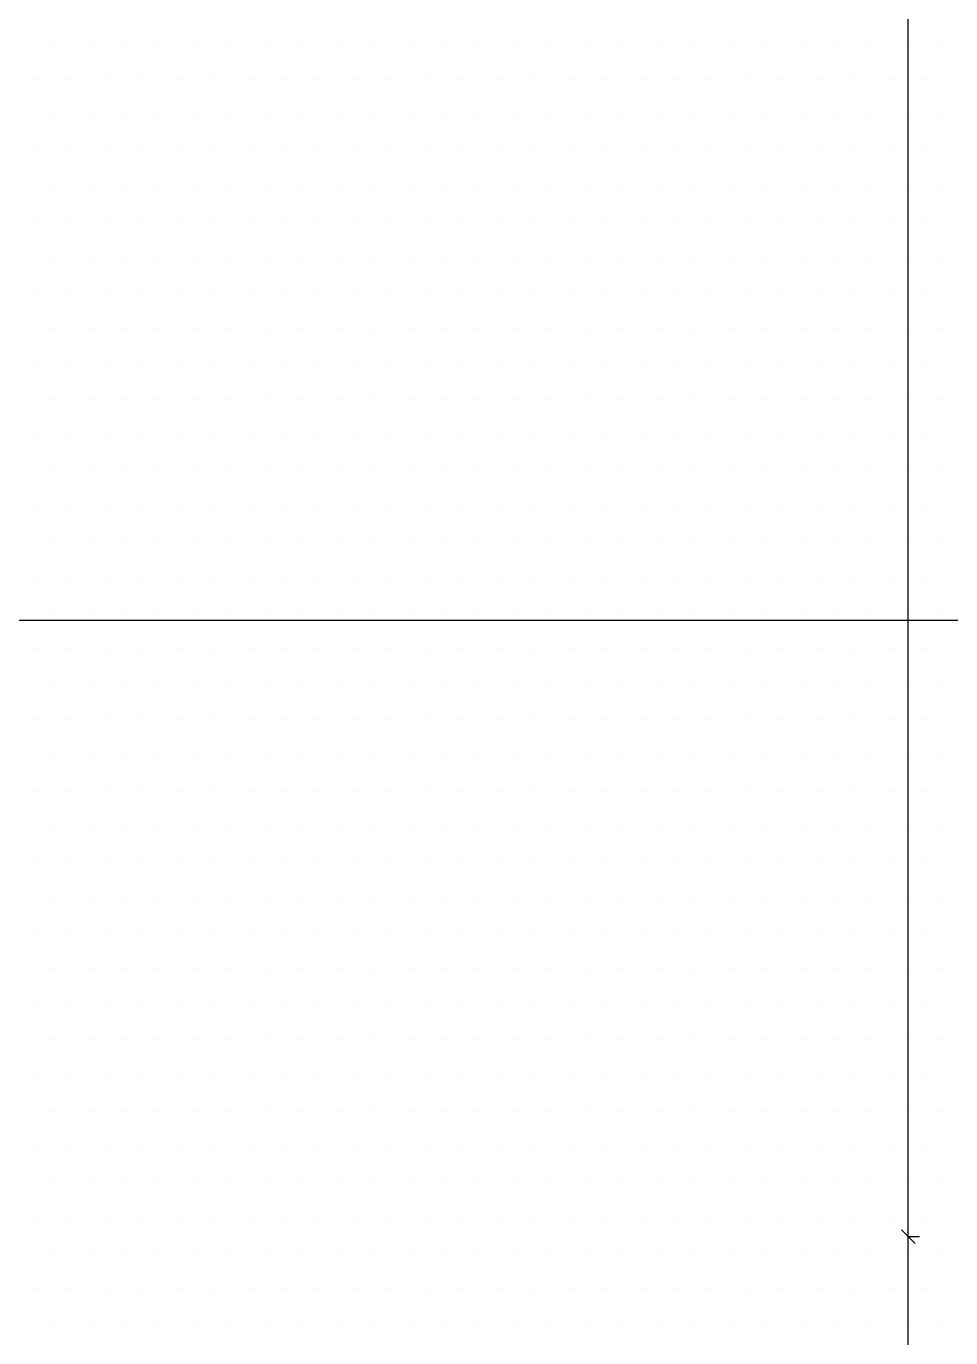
# Model space of a CAD drawing. Header units: millimetres. Extents: x 43168.9 to 43194.6, y -25545.1 to -25543.4.
# Drawn here: x 43180.1264 to 43180.2089, y -25544.2879 to -25544.1709 of the extents above; entities that cross this region are included whole.
import ezdxf

# ---------------------------------------------------------------- set-up
doc = ezdxf.new("R2010")
doc.units = ezdxf.units.MM
doc.header["$LTSCALE"] = 200
doc.linetypes.add('DASHDOT2', pattern=[0.5, 0.25, -0.125, 0, -0.125])
for name, color, linetype in [('aks_sgh', 5, 'DASHDOT2'), ('olcuic_sgh', 183, 'Continuous'), ('tarama-zemin_sgh', 197, 'Continuous')]:
    doc.layers.add(name, color=color, linetype=linetype)

msp = doc.modelspace()

# ---------------------------------------------------------------- linework, layer by layer
at = {"color": 0, "linetype": 'ByBlock', "lineweight": -2}
for p, q in [((43180.20575, -25544.27951), (43180.20455, -25544.27831)), ((43180.20455, -25544.27831), (43180.20575, -25544.27951))]:
    msp.add_line(p, q, dxfattribs=at)
at = {"layer": 'aks_sgh'}
msp.add_line((43180.52688, -25544.22392), (43179.72488, -25544.22392), dxfattribs=at)
at = {"layer": 'olcuic_sgh'}
for p, q in [((43180.20515, -25544.27916), (43180.20515, -25544.04466)), ((43180.20515, -25544.46617), (43180.20515, -25544.27866)), ((43180.20515, -25544.27891), (43180.20615, -25544.27891)), ((43180.20515, -25544.27891), (43180.20615, -25544.27891))]:
    msp.add_line(p, q, dxfattribs=at)
at = {"layer": 'tarama-zemin_sgh'}
for p, q in [((43180.12882, -25544.17245), (43180.12882, -25544.17245)), ((43180.132, -25544.17245), (43180.132, -25544.17245)), ((43180.13517, -25544.17245), (43180.13517, -25544.17245)), ((43180.13835, -25544.17245), (43180.13835, -25544.17245)), ((43180.14152, -25544.17245), (43180.14152, -25544.17245)), ((43180.1447, -25544.17245), (43180.1447, -25544.17245)), ((43180.14787, -25544.17245), (43180.14787, -25544.17245)), ((43180.15105, -25544.17245), (43180.15105, -25544.17245)), ((43180.15422, -25544.17245), (43180.15422, -25544.17245)), ((43180.1574, -25544.17245), (43180.1574, -25544.17245)), ((43180.16057, -25544.17245), (43180.16057, -25544.17245)), ((43180.16375, -25544.17245), (43180.16375, -25544.17245)), ((43180.16692, -25544.17245), (43180.16692, -25544.17245)), ((43180.1701, -25544.17245), (43180.1701, -25544.17245)), ((43180.17327, -25544.17245), (43180.17327, -25544.17245)), ((43180.17645, -25544.17245), (43180.17645, -25544.17245)), ((43180.17962, -25544.17245), (43180.17962, -25544.17245)), ((43180.1828, -25544.17245), (43180.1828, -25544.17245)), ((43180.18597, -25544.17245), (43180.18597, -25544.17245)), ((43180.18915, -25544.17245), (43180.18915, -25544.17245)), ((43180.19232, -25544.17245), (43180.19232, -25544.17245)), ((43180.1955, -25544.17245), (43180.1955, -25544.17245)), ((43180.19867, -25544.17245), (43180.19867, -25544.17245)), ((43180.20185, -25544.17245), (43180.20185, -25544.17245)), ((43180.20502, -25544.17245), (43180.20502, -25544.17245)), ((43180.2082, -25544.17245), (43180.2082, -25544.17245)), ((43180.12724, -25544.17563), (43180.12724, -25544.17563)), ((43180.13041, -25544.17563), (43180.13041, -25544.17563)), ((43180.13359, -25544.17563), (43180.13359, -25544.17563)), ((43180.13676, -25544.17563), (43180.13676, -25544.17563)), ((43180.13994, -25544.17563), (43180.13994, -25544.17563)), ((43180.14311, -25544.17563), (43180.14311, -25544.17563)), ((43180.14629, -25544.17563), (43180.14629, -25544.17563)), ((43180.14946, -25544.17563), (43180.14946, -25544.17563)), ((43180.15264, -25544.17563), (43180.15264, -25544.17563)), ((43180.15581, -25544.17563), (43180.15581, -25544.17563)), ((43180.15899, -25544.17563), (43180.15899, -25544.17563)), ((43180.16216, -25544.17563), (43180.16216, -25544.17563)), ((43180.16534, -25544.17563), (43180.16534, -25544.17563)), ((43180.16851, -25544.17563), (43180.16851, -25544.17563)), ((43180.17169, -25544.17563), (43180.17169, -25544.17563)), ((43180.17486, -25544.17563), (43180.17486, -25544.17563)), ((43180.17804, -25544.17563), (43180.17804, -25544.17563)), ((43180.18121, -25544.17563), (43180.18121, -25544.17563)), ((43180.18439, -25544.17563), (43180.18439, -25544.17563)), ((43180.18756, -25544.17563), (43180.18756, -25544.17563)), ((43180.19074, -25544.17563), (43180.19074, -25544.17563)), ((43180.19391, -25544.17563), (43180.19391, -25544.17563)), ((43180.19709, -25544.17563), (43180.19709, -25544.17563)), ((43180.20026, -25544.17563), (43180.20026, -25544.17563)), ((43180.20344, -25544.17563), (43180.20344, -25544.17563)), ((43180.20661, -25544.17563), (43180.20661, -25544.17563)), ((43180.12882, -25544.1788), (43180.12882, -25544.1788)), ((43180.132, -25544.1788), (43180.132, -25544.1788)), ((43180.13517, -25544.1788), (43180.13517, -25544.1788)), ((43180.13835, -25544.1788), (43180.13835, -25544.1788)), ((43180.14152, -25544.1788), (43180.14152, -25544.1788)), ((43180.1447, -25544.1788), (43180.1447, -25544.1788)), ((43180.14787, -25544.1788), (43180.14787, -25544.1788)), ((43180.15105, -25544.1788), (43180.15105, -25544.1788)), ((43180.15422, -25544.1788), (43180.15422, -25544.1788)), ((43180.1574, -25544.1788), (43180.1574, -25544.1788)), ((43180.16057, -25544.1788), (43180.16057, -25544.1788)), ((43180.16375, -25544.1788), (43180.16375, -25544.1788)), ((43180.16692, -25544.1788), (43180.16692, -25544.1788)), ((43180.1701, -25544.1788), (43180.1701, -25544.1788)), ((43180.17327, -25544.1788), (43180.17327, -25544.1788)), ((43180.17645, -25544.1788), (43180.17645, -25544.1788)), ((43180.17962, -25544.1788), (43180.17962, -25544.1788)), ((43180.1828, -25544.1788), (43180.1828, -25544.1788)), ((43180.18597, -25544.1788), (43180.18597, -25544.1788)), ((43180.18915, -25544.1788), (43180.18915, -25544.1788)), ((43180.19232, -25544.1788), (43180.19232, -25544.1788)), ((43180.1955, -25544.1788), (43180.1955, -25544.1788)), ((43180.19867, -25544.1788), (43180.19867, -25544.1788)), ((43180.20185, -25544.1788), (43180.20185, -25544.1788)), ((43180.20502, -25544.1788), (43180.20502, -25544.1788)), ((43180.2082, -25544.1788), (43180.2082, -25544.1788)), ((43180.12724, -25544.18198), (43180.12724, -25544.18198)), ((43180.13041, -25544.18198), (43180.13041, -25544.18198)), ((43180.13359, -25544.18198), (43180.13359, -25544.18198)), ((43180.13676, -25544.18198), (43180.13676, -25544.18198)), ((43180.13994, -25544.18198), (43180.13994, -25544.18198)), ((43180.14311, -25544.18198), (43180.14311, -25544.18198)), ((43180.14629, -25544.18198), (43180.14629, -25544.18198)), ((43180.14946, -25544.18198), (43180.14946, -25544.18198)), ((43180.15264, -25544.18198), (43180.15264, -25544.18198)), ((43180.15581, -25544.18198), (43180.15581, -25544.18198)), ((43180.15899, -25544.18198), (43180.15899, -25544.18198)), ((43180.16216, -25544.18198), (43180.16216, -25544.18198)), ((43180.16534, -25544.18198), (43180.16534, -25544.18198)), ((43180.16851, -25544.18198), (43180.16851, -25544.18198)), ((43180.17169, -25544.18198), (43180.17169, -25544.18198)), ((43180.17486, -25544.18198), (43180.17486, -25544.18198)), ((43180.17804, -25544.18198), (43180.17804, -25544.18198)), ((43180.18121, -25544.18198), (43180.18121, -25544.18198)), ((43180.18439, -25544.18198), (43180.18439, -25544.18198)), ((43180.18756, -25544.18198), (43180.18756, -25544.18198)), ((43180.19074, -25544.18198), (43180.19074, -25544.18198)), ((43180.19391, -25544.18198), (43180.19391, -25544.18198)), ((43180.19709, -25544.18198), (43180.19709, -25544.18198)), ((43180.20026, -25544.18198), (43180.20026, -25544.18198)), ((43180.20344, -25544.18198), (43180.20344, -25544.18198)), ((43180.20661, -25544.18198), (43180.20661, -25544.18198)), ((43180.12882, -25544.18515), (43180.12882, -25544.18515)), ((43180.132, -25544.18515), (43180.132, -25544.18515)), ((43180.13517, -25544.18515), (43180.13517, -25544.18515)), ((43180.13835, -25544.18515), (43180.13835, -25544.18515)), ((43180.14152, -25544.18515), (43180.14152, -25544.18515)), ((43180.1447, -25544.18515), (43180.1447, -25544.18515)), ((43180.14787, -25544.18515), (43180.14787, -25544.18515)), ((43180.15105, -25544.18515), (43180.15105, -25544.18515)), ((43180.15422, -25544.18515), (43180.15422, -25544.18515)), ((43180.1574, -25544.18515), (43180.1574, -25544.18515)), ((43180.16057, -25544.18515), (43180.16057, -25544.18515)), ((43180.16375, -25544.18515), (43180.16375, -25544.18515)), ((43180.16692, -25544.18515), (43180.16692, -25544.18515)), ((43180.1701, -25544.18515), (43180.1701, -25544.18515)), ((43180.17327, -25544.18515), (43180.17327, -25544.18515)), ((43180.17645, -25544.18515), (43180.17645, -25544.18515)), ((43180.17962, -25544.18515), (43180.17962, -25544.18515)), ((43180.1828, -25544.18515), (43180.1828, -25544.18515)), ((43180.18597, -25544.18515), (43180.18597, -25544.18515)), ((43180.18915, -25544.18515), (43180.18915, -25544.18515)), ((43180.19232, -25544.18515), (43180.19232, -25544.18515)), ((43180.1955, -25544.18515), (43180.1955, -25544.18515)), ((43180.19867, -25544.18515), (43180.19867, -25544.18515)), ((43180.20185, -25544.18515), (43180.20185, -25544.18515)), ((43180.20502, -25544.18515), (43180.20502, -25544.18515)), ((43180.2082, -25544.18515), (43180.2082, -25544.18515)), ((43180.12724, -25544.18833), (43180.12724, -25544.18833)), ((43180.13041, -25544.18833), (43180.13041, -25544.18833)), ((43180.13359, -25544.18833), (43180.13359, -25544.18833)), ((43180.13676, -25544.18833), (43180.13676, -25544.18833)), ((43180.13994, -25544.18833), (43180.13994, -25544.18833)), ((43180.14311, -25544.18833), (43180.14311, -25544.18833)), ((43180.14629, -25544.18833), (43180.14629, -25544.18833)), ((43180.14946, -25544.18833), (43180.14946, -25544.18833)), ((43180.15264, -25544.18833), (43180.15264, -25544.18833)), ((43180.15581, -25544.18833), (43180.15581, -25544.18833)), ((43180.15899, -25544.18833), (43180.15899, -25544.18833)), ((43180.16216, -25544.18833), (43180.16216, -25544.18833)), ((43180.16534, -25544.18833), (43180.16534, -25544.18833)), ((43180.16851, -25544.18833), (43180.16851, -25544.18833)), ((43180.17169, -25544.18833), (43180.17169, -25544.18833)), ((43180.17486, -25544.18833), (43180.17486, -25544.18833)), ((43180.17804, -25544.18833), (43180.17804, -25544.18833)), ((43180.18121, -25544.18833), (43180.18121, -25544.18833)), ((43180.18439, -25544.18833), (43180.18439, -25544.18833)), ((43180.18756, -25544.18833), (43180.18756, -25544.18833)), ((43180.19074, -25544.18833), (43180.19074, -25544.18833)), ((43180.19391, -25544.18833), (43180.19391, -25544.18833)), ((43180.19709, -25544.18833), (43180.19709, -25544.18833)), ((43180.20026, -25544.18833), (43180.20026, -25544.18833)), ((43180.20344, -25544.18833), (43180.20344, -25544.18833)), ((43180.20661, -25544.18833), (43180.20661, -25544.18833)), ((43180.12882, -25544.1915), (43180.12882, -25544.1915)), ((43180.132, -25544.1915), (43180.132, -25544.1915)), ((43180.13517, -25544.1915), (43180.13517, -25544.1915)), ((43180.13835, -25544.1915), (43180.13835, -25544.1915)), ((43180.14152, -25544.1915), (43180.14152, -25544.1915)), ((43180.1447, -25544.1915), (43180.1447, -25544.1915)), ((43180.14787, -25544.1915), (43180.14787, -25544.1915)), ((43180.15105, -25544.1915), (43180.15105, -25544.1915)), ((43180.15422, -25544.1915), (43180.15422, -25544.1915)), ((43180.1574, -25544.1915), (43180.1574, -25544.1915)), ((43180.16057, -25544.1915), (43180.16057, -25544.1915)), ((43180.16375, -25544.1915), (43180.16375, -25544.1915)), ((43180.16692, -25544.1915), (43180.16692, -25544.1915)), ((43180.1701, -25544.1915), (43180.1701, -25544.1915)), ((43180.17327, -25544.1915), (43180.17327, -25544.1915)), ((43180.17645, -25544.1915), (43180.17645, -25544.1915)), ((43180.17962, -25544.1915), (43180.17962, -25544.1915)), ((43180.1828, -25544.1915), (43180.1828, -25544.1915)), ((43180.18597, -25544.1915), (43180.18597, -25544.1915)), ((43180.18915, -25544.1915), (43180.18915, -25544.1915)), ((43180.19232, -25544.1915), (43180.19232, -25544.1915)), ((43180.1955, -25544.1915), (43180.1955, -25544.1915)), ((43180.19867, -25544.1915), (43180.19867, -25544.1915)), ((43180.20185, -25544.1915), (43180.20185, -25544.1915)), ((43180.20502, -25544.1915), (43180.20502, -25544.1915)), ((43180.2082, -25544.1915), (43180.2082, -25544.1915)), ((43180.12724, -25544.19468), (43180.12724, -25544.19468)), ((43180.13041, -25544.19468), (43180.13041, -25544.19468)), ((43180.13359, -25544.19468), (43180.13359, -25544.19468)), ((43180.13676, -25544.19468), (43180.13676, -25544.19468)), ((43180.13994, -25544.19468), (43180.13994, -25544.19468)), ((43180.14311, -25544.19468), (43180.14311, -25544.19468)), ((43180.14629, -25544.19468), (43180.14629, -25544.19468)), ((43180.14946, -25544.19468), (43180.14946, -25544.19468)), ((43180.15264, -25544.19468), (43180.15264, -25544.19468)), ((43180.15581, -25544.19468), (43180.15581, -25544.19468)), ((43180.15899, -25544.19468), (43180.15899, -25544.19468)), ((43180.16216, -25544.19468), (43180.16216, -25544.19468)), ((43180.16534, -25544.19468), (43180.16534, -25544.19468)), ((43180.16851, -25544.19468), (43180.16851, -25544.19468)), ((43180.17169, -25544.19468), (43180.17169, -25544.19468)), ((43180.17486, -25544.19468), (43180.17486, -25544.19468)), ((43180.17804, -25544.19468), (43180.17804, -25544.19468)), ((43180.18121, -25544.19468), (43180.18121, -25544.19468)), ((43180.18439, -25544.19468), (43180.18439, -25544.19468)), ((43180.18756, -25544.19468), (43180.18756, -25544.19468)), ((43180.19074, -25544.19468), (43180.19074, -25544.19468)), ((43180.19391, -25544.19468), (43180.19391, -25544.19468)), ((43180.19709, -25544.19468), (43180.19709, -25544.19468)), ((43180.20026, -25544.19468), (43180.20026, -25544.19468)), ((43180.20344, -25544.19468), (43180.20344, -25544.19468)), ((43180.20661, -25544.19468), (43180.20661, -25544.19468)), ((43180.12882, -25544.19785), (43180.12882, -25544.19785)), ((43180.132, -25544.19785), (43180.132, -25544.19785)), ((43180.13517, -25544.19785), (43180.13517, -25544.19785)), ((43180.13835, -25544.19785), (43180.13835, -25544.19785)), ((43180.14152, -25544.19785), (43180.14152, -25544.19785)), ((43180.1447, -25544.19785), (43180.1447, -25544.19785)), ((43180.14787, -25544.19785), (43180.14787, -25544.19785)), ((43180.15105, -25544.19785), (43180.15105, -25544.19785)), ((43180.15422, -25544.19785), (43180.15422, -25544.19785)), ((43180.1574, -25544.19785), (43180.1574, -25544.19785)), ((43180.16057, -25544.19785), (43180.16057, -25544.19785)), ((43180.16375, -25544.19785), (43180.16375, -25544.19785)), ((43180.16692, -25544.19785), (43180.16692, -25544.19785)), ((43180.1701, -25544.19785), (43180.1701, -25544.19785)), ((43180.17327, -25544.19785), (43180.17327, -25544.19785)), ((43180.17645, -25544.19785), (43180.17645, -25544.19785)), ((43180.17962, -25544.19785), (43180.17962, -25544.19785)), ((43180.1828, -25544.19785), (43180.1828, -25544.19785)), ((43180.18597, -25544.19785), (43180.18597, -25544.19785)), ((43180.18915, -25544.19785), (43180.18915, -25544.19785)), ((43180.19232, -25544.19785), (43180.19232, -25544.19785)), ((43180.1955, -25544.19785), (43180.1955, -25544.19785)), ((43180.19867, -25544.19785), (43180.19867, -25544.19785)), ((43180.20185, -25544.19785), (43180.20185, -25544.19785)), ((43180.20502, -25544.19785), (43180.20502, -25544.19785)), ((43180.2082, -25544.19785), (43180.2082, -25544.19785)), ((43180.12724, -25544.20103), (43180.12724, -25544.20103)), ((43180.13041, -25544.20103), (43180.13041, -25544.20103)), ((43180.13359, -25544.20103), (43180.13359, -25544.20103)), ((43180.13676, -25544.20103), (43180.13676, -25544.20103)), ((43180.13994, -25544.20103), (43180.13994, -25544.20103)), ((43180.14311, -25544.20103), (43180.14311, -25544.20103)), ((43180.14629, -25544.20103), (43180.14629, -25544.20103)), ((43180.14946, -25544.20103), (43180.14946, -25544.20103)), ((43180.15264, -25544.20103), (43180.15264, -25544.20103)), ((43180.15581, -25544.20103), (43180.15581, -25544.20103)), ((43180.15899, -25544.20103), (43180.15899, -25544.20103)), ((43180.16216, -25544.20103), (43180.16216, -25544.20103)), ((43180.16534, -25544.20103), (43180.16534, -25544.20103)), ((43180.16851, -25544.20103), (43180.16851, -25544.20103)), ((43180.17169, -25544.20103), (43180.17169, -25544.20103)), ((43180.17486, -25544.20103), (43180.17486, -25544.20103)), ((43180.17804, -25544.20103), (43180.17804, -25544.20103)), ((43180.18121, -25544.20103), (43180.18121, -25544.20103)), ((43180.18439, -25544.20103), (43180.18439, -25544.20103)), ((43180.18756, -25544.20103), (43180.18756, -25544.20103)), ((43180.19074, -25544.20103), (43180.19074, -25544.20103)), ((43180.19391, -25544.20103), (43180.19391, -25544.20103)), ((43180.19709, -25544.20103), (43180.19709, -25544.20103)), ((43180.20026, -25544.20103), (43180.20026, -25544.20103)), ((43180.20344, -25544.20103), (43180.20344, -25544.20103)), ((43180.20661, -25544.20103), (43180.20661, -25544.20103)), ((43180.12882, -25544.2042), (43180.12882, -25544.2042)), ((43180.132, -25544.2042), (43180.132, -25544.2042)), ((43180.13517, -25544.2042), (43180.13517, -25544.2042)), ((43180.13835, -25544.2042), (43180.13835, -25544.2042)), ((43180.14152, -25544.2042), (43180.14152, -25544.2042)), ((43180.1447, -25544.2042), (43180.1447, -25544.2042)), ((43180.14787, -25544.2042), (43180.14787, -25544.2042)), ((43180.15105, -25544.2042), (43180.15105, -25544.2042)), ((43180.15422, -25544.2042), (43180.15422, -25544.2042)), ((43180.1574, -25544.2042), (43180.1574, -25544.2042)), ((43180.16057, -25544.2042), (43180.16057, -25544.2042)), ((43180.16375, -25544.2042), (43180.16375, -25544.2042)), ((43180.16692, -25544.2042), (43180.16692, -25544.2042)), ((43180.1701, -25544.2042), (43180.1701, -25544.2042)), ((43180.17327, -25544.2042), (43180.17327, -25544.2042)), ((43180.17645, -25544.2042), (43180.17645, -25544.2042)), ((43180.17962, -25544.2042), (43180.17962, -25544.2042)), ((43180.1828, -25544.2042), (43180.1828, -25544.2042)), ((43180.18597, -25544.2042), (43180.18597, -25544.2042)), ((43180.18915, -25544.2042), (43180.18915, -25544.2042)), ((43180.19232, -25544.2042), (43180.19232, -25544.2042)), ((43180.1955, -25544.2042), (43180.1955, -25544.2042)), ((43180.19867, -25544.2042), (43180.19867, -25544.2042)), ((43180.20185, -25544.2042), (43180.20185, -25544.2042)), ((43180.20502, -25544.2042), (43180.20502, -25544.2042)), ((43180.2082, -25544.2042), (43180.2082, -25544.2042)), ((43180.12724, -25544.20738), (43180.12724, -25544.20738)), ((43180.13041, -25544.20738), (43180.13041, -25544.20738)), ((43180.13359, -25544.20738), (43180.13359, -25544.20738)), ((43180.13676, -25544.20738), (43180.13676, -25544.20738)), ((43180.13994, -25544.20738), (43180.13994, -25544.20738)), ((43180.14311, -25544.20738), (43180.14311, -25544.20738)), ((43180.14629, -25544.20738), (43180.14629, -25544.20738)), ((43180.14946, -25544.20738), (43180.14946, -25544.20738)), ((43180.15264, -25544.20738), (43180.15264, -25544.20738)), ((43180.15581, -25544.20738), (43180.15581, -25544.20738)), ((43180.15899, -25544.20738), (43180.15899, -25544.20738)), ((43180.16216, -25544.20738), (43180.16216, -25544.20738)), ((43180.16534, -25544.20738), (43180.16534, -25544.20738)), ((43180.16851, -25544.20738), (43180.16851, -25544.20738)), ((43180.17169, -25544.20738), (43180.17169, -25544.20738)), ((43180.17486, -25544.20738), (43180.17486, -25544.20738)), ((43180.17804, -25544.20738), (43180.17804, -25544.20738)), ((43180.18121, -25544.20738), (43180.18121, -25544.20738)), ((43180.18439, -25544.20738), (43180.18439, -25544.20738)), ((43180.18756, -25544.20738), (43180.18756, -25544.20738)), ((43180.19074, -25544.20738), (43180.19074, -25544.20738)), ((43180.19391, -25544.20738), (43180.19391, -25544.20738)), ((43180.19709, -25544.20738), (43180.19709, -25544.20738)), ((43180.20026, -25544.20738), (43180.20026, -25544.20738)), ((43180.20344, -25544.20738), (43180.20344, -25544.20738)), ((43180.20661, -25544.20738), (43180.20661, -25544.20738)), ((43180.12882, -25544.21055), (43180.12882, -25544.21055)), ((43180.132, -25544.21055), (43180.132, -25544.21055)), ((43180.13517, -25544.21055), (43180.13517, -25544.21055)), ((43180.13835, -25544.21055), (43180.13835, -25544.21055)), ((43180.14152, -25544.21055), (43180.14152, -25544.21055)), ((43180.1447, -25544.21055), (43180.1447, -25544.21055)), ((43180.14787, -25544.21055), (43180.14787, -25544.21055)), ((43180.15105, -25544.21055), (43180.15105, -25544.21055)), ((43180.15422, -25544.21055), (43180.15422, -25544.21055)), ((43180.1574, -25544.21055), (43180.1574, -25544.21055)), ((43180.16057, -25544.21055), (43180.16057, -25544.21055)), ((43180.16375, -25544.21055), (43180.16375, -25544.21055)), ((43180.16692, -25544.21055), (43180.16692, -25544.21055)), ((43180.1701, -25544.21055), (43180.1701, -25544.21055)), ((43180.17327, -25544.21055), (43180.17327, -25544.21055)), ((43180.17645, -25544.21055), (43180.17645, -25544.21055)), ((43180.17962, -25544.21055), (43180.17962, -25544.21055)), ((43180.1828, -25544.21055), (43180.1828, -25544.21055)), ((43180.18597, -25544.21055), (43180.18597, -25544.21055)), ((43180.18915, -25544.21055), (43180.18915, -25544.21055)), ((43180.19232, -25544.21055), (43180.19232, -25544.21055)), ((43180.1955, -25544.21055), (43180.1955, -25544.21055)), ((43180.19867, -25544.21055), (43180.19867, -25544.21055)), ((43180.20185, -25544.21055), (43180.20185, -25544.21055)), ((43180.20502, -25544.21055), (43180.20502, -25544.21055)), ((43180.2082, -25544.21055), (43180.2082, -25544.21055)), ((43180.12724, -25544.21373), (43180.12724, -25544.21373)), ((43180.13041, -25544.21373), (43180.13041, -25544.21373)), ((43180.13359, -25544.21373), (43180.13359, -25544.21373)), ((43180.13676, -25544.21373), (43180.13676, -25544.21373)), ((43180.13994, -25544.21373), (43180.13994, -25544.21373)), ((43180.14311, -25544.21373), (43180.14311, -25544.21373)), ((43180.14629, -25544.21373), (43180.14629, -25544.21373)), ((43180.14946, -25544.21373), (43180.14946, -25544.21373)), ((43180.15264, -25544.21373), (43180.15264, -25544.21373)), ((43180.15581, -25544.21373), (43180.15581, -25544.21373)), ((43180.15899, -25544.21373), (43180.15899, -25544.21373)), ((43180.16216, -25544.21373), (43180.16216, -25544.21373)), ((43180.16534, -25544.21373), (43180.16534, -25544.21373)), ((43180.16851, -25544.21373), (43180.16851, -25544.21373)), ((43180.17169, -25544.21373), (43180.17169, -25544.21373)), ((43180.17486, -25544.21373), (43180.17486, -25544.21373)), ((43180.17804, -25544.21373), (43180.17804, -25544.21373)), ((43180.18121, -25544.21373), (43180.18121, -25544.21373)), ((43180.18439, -25544.21373), (43180.18439, -25544.21373)), ((43180.18756, -25544.21373), (43180.18756, -25544.21373)), ((43180.19074, -25544.21373), (43180.19074, -25544.21373)), ((43180.19391, -25544.21373), (43180.19391, -25544.21373)), ((43180.19709, -25544.21373), (43180.19709, -25544.21373)), ((43180.20026, -25544.21373), (43180.20026, -25544.21373)), ((43180.20344, -25544.21373), (43180.20344, -25544.21373)), ((43180.20661, -25544.21373), (43180.20661, -25544.21373)), ((43180.12882, -25544.2169), (43180.12882, -25544.2169)), ((43180.132, -25544.2169), (43180.132, -25544.2169)), ((43180.13517, -25544.2169), (43180.13517, -25544.2169)), ((43180.13835, -25544.2169), (43180.13835, -25544.2169)), ((43180.14152, -25544.2169), (43180.14152, -25544.2169)), ((43180.1447, -25544.2169), (43180.1447, -25544.2169)), ((43180.14787, -25544.2169), (43180.14787, -25544.2169)), ((43180.15105, -25544.2169), (43180.15105, -25544.2169)), ((43180.15422, -25544.2169), (43180.15422, -25544.2169)), ((43180.1574, -25544.2169), (43180.1574, -25544.2169)), ((43180.16057, -25544.2169), (43180.16057, -25544.2169)), ((43180.16375, -25544.2169), (43180.16375, -25544.2169)), ((43180.16692, -25544.2169), (43180.16692, -25544.2169)), ((43180.1701, -25544.2169), (43180.1701, -25544.2169)), ((43180.17327, -25544.2169), (43180.17327, -25544.2169)), ((43180.17645, -25544.2169), (43180.17645, -25544.2169)), ((43180.17962, -25544.2169), (43180.17962, -25544.2169)), ((43180.1828, -25544.2169), (43180.1828, -25544.2169)), ((43180.18597, -25544.2169), (43180.18597, -25544.2169)), ((43180.18915, -25544.2169), (43180.18915, -25544.2169)), ((43180.19232, -25544.2169), (43180.19232, -25544.2169)), ((43180.1955, -25544.2169), (43180.1955, -25544.2169)), ((43180.19867, -25544.2169), (43180.19867, -25544.2169)), ((43180.20185, -25544.2169), (43180.20185, -25544.2169)), ((43180.20502, -25544.2169), (43180.20502, -25544.2169)), ((43180.2082, -25544.2169), (43180.2082, -25544.2169)), ((43180.12724, -25544.22008), (43180.12724, -25544.22008)), ((43180.13041, -25544.22008), (43180.13041, -25544.22008)), ((43180.13359, -25544.22008), (43180.13359, -25544.22008)), ((43180.13676, -25544.22008), (43180.13676, -25544.22008)), ((43180.13994, -25544.22008), (43180.13994, -25544.22008)), ((43180.14311, -25544.22008), (43180.14311, -25544.22008)), ((43180.14629, -25544.22008), (43180.14629, -25544.22008)), ((43180.14946, -25544.22008), (43180.14946, -25544.22008)), ((43180.15264, -25544.22008), (43180.15264, -25544.22008)), ((43180.15581, -25544.22008), (43180.15581, -25544.22008)), ((43180.15899, -25544.22008), (43180.15899, -25544.22008)), ((43180.16216, -25544.22008), (43180.16216, -25544.22008)), ((43180.16534, -25544.22008), (43180.16534, -25544.22008)), ((43180.16851, -25544.22008), (43180.16851, -25544.22008)), ((43180.17169, -25544.22008), (43180.17169, -25544.22008)), ((43180.17486, -25544.22008), (43180.17486, -25544.22008)), ((43180.17804, -25544.22008), (43180.17804, -25544.22008)), ((43180.18121, -25544.22008), (43180.18121, -25544.22008)), ((43180.18439, -25544.22008), (43180.18439, -25544.22008)), ((43180.18756, -25544.22008), (43180.18756, -25544.22008)), ((43180.19074, -25544.22008), (43180.19074, -25544.22008)), ((43180.19391, -25544.22008), (43180.19391, -25544.22008)), ((43180.19709, -25544.22008), (43180.19709, -25544.22008)), ((43180.20026, -25544.22008), (43180.20026, -25544.22008)), ((43180.20344, -25544.22008), (43180.20344, -25544.22008)), ((43180.20661, -25544.22008), (43180.20661, -25544.22008)), ((43180.12882, -25544.22325), (43180.12882, -25544.22325)), ((43180.132, -25544.22325), (43180.132, -25544.22325)), ((43180.13517, -25544.22325), (43180.13517, -25544.22325)), ((43180.13835, -25544.22325), (43180.13835, -25544.22325)), ((43180.14152, -25544.22325), (43180.14152, -25544.22325)), ((43180.1447, -25544.22325), (43180.1447, -25544.22325)), ((43180.14787, -25544.22325), (43180.14787, -25544.22325)), ((43180.15105, -25544.22325), (43180.15105, -25544.22325)), ((43180.15422, -25544.22325), (43180.15422, -25544.22325)), ((43180.1574, -25544.22325), (43180.1574, -25544.22325)), ((43180.16057, -25544.22325), (43180.16057, -25544.22325)), ((43180.16375, -25544.22325), (43180.16375, -25544.22325)), ((43180.16692, -25544.22325), (43180.16692, -25544.22325)), ((43180.1701, -25544.22325), (43180.1701, -25544.22325)), ((43180.17327, -25544.22325), (43180.17327, -25544.22325)), ((43180.17645, -25544.22325), (43180.17645, -25544.22325)), ((43180.17962, -25544.22325), (43180.17962, -25544.22325)), ((43180.1828, -25544.22325), (43180.1828, -25544.22325)), ((43180.18597, -25544.22325), (43180.18597, -25544.22325)), ((43180.18915, -25544.22325), (43180.18915, -25544.22325)), ((43180.19232, -25544.22325), (43180.19232, -25544.22325)), ((43180.1955, -25544.22325), (43180.1955, -25544.22325)), ((43180.19867, -25544.22325), (43180.19867, -25544.22325)), ((43180.20185, -25544.22325), (43180.20185, -25544.22325)), ((43180.20502, -25544.22325), (43180.20502, -25544.22325)), ((43180.2082, -25544.22325), (43180.2082, -25544.22325)), ((43180.12724, -25544.22643), (43180.12724, -25544.22643)), ((43180.13041, -25544.22643), (43180.13041, -25544.22643)), ((43180.13359, -25544.22643), (43180.13359, -25544.22643)), ((43180.13676, -25544.22643), (43180.13676, -25544.22643)), ((43180.13994, -25544.22643), (43180.13994, -25544.22643)), ((43180.14311, -25544.22643), (43180.14311, -25544.22643)), ((43180.14629, -25544.22643), (43180.14629, -25544.22643)), ((43180.14946, -25544.22643), (43180.14946, -25544.22643)), ((43180.15264, -25544.22643), (43180.15264, -25544.22643)), ((43180.15581, -25544.22643), (43180.15581, -25544.22643)), ((43180.15899, -25544.22643), (43180.15899, -25544.22643)), ((43180.16216, -25544.22643), (43180.16216, -25544.22643)), ((43180.16534, -25544.22643), (43180.16534, -25544.22643)), ((43180.16851, -25544.22643), (43180.16851, -25544.22643)), ((43180.17169, -25544.22643), (43180.17169, -25544.22643)), ((43180.17486, -25544.22643), (43180.17486, -25544.22643)), ((43180.17804, -25544.22643), (43180.17804, -25544.22643)), ((43180.18121, -25544.22643), (43180.18121, -25544.22643)), ((43180.18439, -25544.22643), (43180.18439, -25544.22643)), ((43180.18756, -25544.22643), (43180.18756, -25544.22643)), ((43180.19074, -25544.22643), (43180.19074, -25544.22643)), ((43180.19391, -25544.22643), (43180.19391, -25544.22643)), ((43180.19709, -25544.22643), (43180.19709, -25544.22643)), ((43180.20026, -25544.22643), (43180.20026, -25544.22643)), ((43180.20344, -25544.22643), (43180.20344, -25544.22643)), ((43180.20661, -25544.22643), (43180.20661, -25544.22643)), ((43180.12882, -25544.2296), (43180.12882, -25544.2296)), ((43180.132, -25544.2296), (43180.132, -25544.2296)), ((43180.13517, -25544.2296), (43180.13517, -25544.2296)), ((43180.13835, -25544.2296), (43180.13835, -25544.2296)), ((43180.14152, -25544.2296), (43180.14152, -25544.2296)), ((43180.1447, -25544.2296), (43180.1447, -25544.2296)), ((43180.14787, -25544.2296), (43180.14787, -25544.2296)), ((43180.15105, -25544.2296), (43180.15105, -25544.2296)), ((43180.15422, -25544.2296), (43180.15422, -25544.2296)), ((43180.1574, -25544.2296), (43180.1574, -25544.2296)), ((43180.16057, -25544.2296), (43180.16057, -25544.2296)), ((43180.16375, -25544.2296), (43180.16375, -25544.2296)), ((43180.16692, -25544.2296), (43180.16692, -25544.2296)), ((43180.1701, -25544.2296), (43180.1701, -25544.2296)), ((43180.17327, -25544.2296), (43180.17327, -25544.2296)), ((43180.17645, -25544.2296), (43180.17645, -25544.2296)), ((43180.17962, -25544.2296), (43180.17962, -25544.2296)), ((43180.1828, -25544.2296), (43180.1828, -25544.2296)), ((43180.18597, -25544.2296), (43180.18597, -25544.2296)), ((43180.18915, -25544.2296), (43180.18915, -25544.2296)), ((43180.19232, -25544.2296), (43180.19232, -25544.2296)), ((43180.1955, -25544.2296), (43180.1955, -25544.2296)), ((43180.19867, -25544.2296), (43180.19867, -25544.2296)), ((43180.20185, -25544.2296), (43180.20185, -25544.2296)), ((43180.20502, -25544.2296), (43180.20502, -25544.2296)), ((43180.2082, -25544.2296), (43180.2082, -25544.2296)), ((43180.12724, -25544.23278), (43180.12724, -25544.23278)), ((43180.13041, -25544.23278), (43180.13041, -25544.23278)), ((43180.13359, -25544.23278), (43180.13359, -25544.23278)), ((43180.13676, -25544.23278), (43180.13676, -25544.23278)), ((43180.13994, -25544.23278), (43180.13994, -25544.23278)), ((43180.14311, -25544.23278), (43180.14311, -25544.23278)), ((43180.14629, -25544.23278), (43180.14629, -25544.23278)), ((43180.14946, -25544.23278), (43180.14946, -25544.23278)), ((43180.15264, -25544.23278), (43180.15264, -25544.23278)), ((43180.15581, -25544.23278), (43180.15581, -25544.23278)), ((43180.15899, -25544.23278), (43180.15899, -25544.23278)), ((43180.16216, -25544.23278), (43180.16216, -25544.23278)), ((43180.16534, -25544.23278), (43180.16534, -25544.23278)), ((43180.16851, -25544.23278), (43180.16851, -25544.23278)), ((43180.17169, -25544.23278), (43180.17169, -25544.23278)), ((43180.17486, -25544.23278), (43180.17486, -25544.23278)), ((43180.17804, -25544.23278), (43180.17804, -25544.23278)), ((43180.18121, -25544.23278), (43180.18121, -25544.23278)), ((43180.18439, -25544.23278), (43180.18439, -25544.23278)), ((43180.18756, -25544.23278), (43180.18756, -25544.23278)), ((43180.19074, -25544.23278), (43180.19074, -25544.23278)), ((43180.19391, -25544.23278), (43180.19391, -25544.23278)), ((43180.19709, -25544.23278), (43180.19709, -25544.23278)), ((43180.20026, -25544.23278), (43180.20026, -25544.23278)), ((43180.20344, -25544.23278), (43180.20344, -25544.23278)), ((43180.20661, -25544.23278), (43180.20661, -25544.23278)), ((43180.12882, -25544.23595), (43180.12882, -25544.23595)), ((43180.132, -25544.23595), (43180.132, -25544.23595)), ((43180.13517, -25544.23595), (43180.13517, -25544.23595)), ((43180.13835, -25544.23595), (43180.13835, -25544.23595)), ((43180.14152, -25544.23595), (43180.14152, -25544.23595)), ((43180.1447, -25544.23595), (43180.1447, -25544.23595)), ((43180.14787, -25544.23595), (43180.14787, -25544.23595)), ((43180.15105, -25544.23595), (43180.15105, -25544.23595)), ((43180.15422, -25544.23595), (43180.15422, -25544.23595)), ((43180.1574, -25544.23595), (43180.1574, -25544.23595)), ((43180.16057, -25544.23595), (43180.16057, -25544.23595)), ((43180.16375, -25544.23595), (43180.16375, -25544.23595)), ((43180.16692, -25544.23595), (43180.16692, -25544.23595)), ((43180.1701, -25544.23595), (43180.1701, -25544.23595)), ((43180.17327, -25544.23595), (43180.17327, -25544.23595)), ((43180.17645, -25544.23595), (43180.17645, -25544.23595)), ((43180.17962, -25544.23595), (43180.17962, -25544.23595)), ((43180.1828, -25544.23595), (43180.1828, -25544.23595)), ((43180.18597, -25544.23595), (43180.18597, -25544.23595)), ((43180.18915, -25544.23595), (43180.18915, -25544.23595)), ((43180.19232, -25544.23595), (43180.19232, -25544.23595)), ((43180.1955, -25544.23595), (43180.1955, -25544.23595)), ((43180.19867, -25544.23595), (43180.19867, -25544.23595)), ((43180.20185, -25544.23595), (43180.20185, -25544.23595)), ((43180.20502, -25544.23595), (43180.20502, -25544.23595)), ((43180.2082, -25544.23595), (43180.2082, -25544.23595)), ((43180.12724, -25544.23913), (43180.12724, -25544.23913)), ((43180.13041, -25544.23913), (43180.13041, -25544.23913)), ((43180.13359, -25544.23913), (43180.13359, -25544.23913)), ((43180.13676, -25544.23913), (43180.13676, -25544.23913)), ((43180.13994, -25544.23913), (43180.13994, -25544.23913)), ((43180.14311, -25544.23913), (43180.14311, -25544.23913)), ((43180.14629, -25544.23913), (43180.14629, -25544.23913)), ((43180.14946, -25544.23913), (43180.14946, -25544.23913)), ((43180.15264, -25544.23913), (43180.15264, -25544.23913)), ((43180.15581, -25544.23913), (43180.15581, -25544.23913)), ((43180.15899, -25544.23913), (43180.15899, -25544.23913)), ((43180.16216, -25544.23913), (43180.16216, -25544.23913)), ((43180.16534, -25544.23913), (43180.16534, -25544.23913)), ((43180.16851, -25544.23913), (43180.16851, -25544.23913)), ((43180.17169, -25544.23913), (43180.17169, -25544.23913)), ((43180.17486, -25544.23913), (43180.17486, -25544.23913)), ((43180.17804, -25544.23913), (43180.17804, -25544.23913)), ((43180.18121, -25544.23913), (43180.18121, -25544.23913)), ((43180.18439, -25544.23913), (43180.18439, -25544.23913)), ((43180.18756, -25544.23913), (43180.18756, -25544.23913)), ((43180.19074, -25544.23913), (43180.19074, -25544.23913)), ((43180.19391, -25544.23913), (43180.19391, -25544.23913)), ((43180.19709, -25544.23913), (43180.19709, -25544.23913)), ((43180.20026, -25544.23913), (43180.20026, -25544.23913)), ((43180.20344, -25544.23913), (43180.20344, -25544.23913)), ((43180.20661, -25544.23913), (43180.20661, -25544.23913)), ((43180.12882, -25544.2423), (43180.12882, -25544.2423)), ((43180.132, -25544.2423), (43180.132, -25544.2423)), ((43180.13517, -25544.2423), (43180.13517, -25544.2423)), ((43180.13835, -25544.2423), (43180.13835, -25544.2423)), ((43180.14152, -25544.2423), (43180.14152, -25544.2423)), ((43180.1447, -25544.2423), (43180.1447, -25544.2423)), ((43180.14787, -25544.2423), (43180.14787, -25544.2423)), ((43180.15105, -25544.2423), (43180.15105, -25544.2423)), ((43180.15422, -25544.2423), (43180.15422, -25544.2423)), ((43180.1574, -25544.2423), (43180.1574, -25544.2423)), ((43180.16057, -25544.2423), (43180.16057, -25544.2423)), ((43180.16375, -25544.2423), (43180.16375, -25544.2423)), ((43180.16692, -25544.2423), (43180.16692, -25544.2423)), ((43180.1701, -25544.2423), (43180.1701, -25544.2423)), ((43180.17327, -25544.2423), (43180.17327, -25544.2423)), ((43180.17645, -25544.2423), (43180.17645, -25544.2423)), ((43180.17962, -25544.2423), (43180.17962, -25544.2423)), ((43180.1828, -25544.2423), (43180.1828, -25544.2423)), ((43180.18597, -25544.2423), (43180.18597, -25544.2423)), ((43180.18915, -25544.2423), (43180.18915, -25544.2423)), ((43180.19232, -25544.2423), (43180.19232, -25544.2423)), ((43180.1955, -25544.2423), (43180.1955, -25544.2423)), ((43180.19867, -25544.2423), (43180.19867, -25544.2423)), ((43180.20185, -25544.2423), (43180.20185, -25544.2423)), ((43180.20502, -25544.2423), (43180.20502, -25544.2423)), ((43180.2082, -25544.2423), (43180.2082, -25544.2423)), ((43180.12724, -25544.24548), (43180.12724, -25544.24548)), ((43180.13041, -25544.24548), (43180.13041, -25544.24548)), ((43180.13359, -25544.24548), (43180.13359, -25544.24548)), ((43180.13676, -25544.24548), (43180.13676, -25544.24548)), ((43180.13994, -25544.24548), (43180.13994, -25544.24548)), ((43180.14311, -25544.24548), (43180.14311, -25544.24548)), ((43180.14629, -25544.24548), (43180.14629, -25544.24548)), ((43180.14946, -25544.24548), (43180.14946, -25544.24548)), ((43180.15264, -25544.24548), (43180.15264, -25544.24548)), ((43180.15581, -25544.24548), (43180.15581, -25544.24548)), ((43180.15899, -25544.24548), (43180.15899, -25544.24548)), ((43180.16216, -25544.24548), (43180.16216, -25544.24548)), ((43180.16534, -25544.24548), (43180.16534, -25544.24548)), ((43180.16851, -25544.24548), (43180.16851, -25544.24548)), ((43180.17169, -25544.24548), (43180.17169, -25544.24548)), ((43180.17486, -25544.24548), (43180.17486, -25544.24548)), ((43180.17804, -25544.24548), (43180.17804, -25544.24548)), ((43180.18121, -25544.24548), (43180.18121, -25544.24548)), ((43180.18439, -25544.24548), (43180.18439, -25544.24548)), ((43180.18756, -25544.24548), (43180.18756, -25544.24548)), ((43180.19074, -25544.24548), (43180.19074, -25544.24548)), ((43180.19391, -25544.24548), (43180.19391, -25544.24548)), ((43180.19709, -25544.24548), (43180.19709, -25544.24548)), ((43180.20026, -25544.24548), (43180.20026, -25544.24548)), ((43180.20344, -25544.24548), (43180.20344, -25544.24548)), ((43180.20661, -25544.24548), (43180.20661, -25544.24548)), ((43180.12882, -25544.24865), (43180.12882, -25544.24865)), ((43180.132, -25544.24865), (43180.132, -25544.24865)), ((43180.13517, -25544.24865), (43180.13517, -25544.24865)), ((43180.13835, -25544.24865), (43180.13835, -25544.24865)), ((43180.14152, -25544.24865), (43180.14152, -25544.24865)), ((43180.1447, -25544.24865), (43180.1447, -25544.24865)), ((43180.14787, -25544.24865), (43180.14787, -25544.24865)), ((43180.15105, -25544.24865), (43180.15105, -25544.24865)), ((43180.15422, -25544.24865), (43180.15422, -25544.24865)), ((43180.1574, -25544.24865), (43180.1574, -25544.24865)), ((43180.16057, -25544.24865), (43180.16057, -25544.24865)), ((43180.16375, -25544.24865), (43180.16375, -25544.24865)), ((43180.16692, -25544.24865), (43180.16692, -25544.24865)), ((43180.1701, -25544.24865), (43180.1701, -25544.24865)), ((43180.17327, -25544.24865), (43180.17327, -25544.24865)), ((43180.17645, -25544.24865), (43180.17645, -25544.24865)), ((43180.17962, -25544.24865), (43180.17962, -25544.24865)), ((43180.1828, -25544.24865), (43180.1828, -25544.24865)), ((43180.18597, -25544.24865), (43180.18597, -25544.24865)), ((43180.18915, -25544.24865), (43180.18915, -25544.24865)), ((43180.19232, -25544.24865), (43180.19232, -25544.24865)), ((43180.1955, -25544.24865), (43180.1955, -25544.24865)), ((43180.19867, -25544.24865), (43180.19867, -25544.24865)), ((43180.20185, -25544.24865), (43180.20185, -25544.24865)), ((43180.20502, -25544.24865), (43180.20502, -25544.24865)), ((43180.2082, -25544.24865), (43180.2082, -25544.24865)), ((43180.12724, -25544.25183), (43180.12724, -25544.25183)), ((43180.13041, -25544.25183), (43180.13041, -25544.25183)), ((43180.13359, -25544.25183), (43180.13359, -25544.25183)), ((43180.13676, -25544.25183), (43180.13676, -25544.25183)), ((43180.13994, -25544.25183), (43180.13994, -25544.25183)), ((43180.14311, -25544.25183), (43180.14311, -25544.25183)), ((43180.14629, -25544.25183), (43180.14629, -25544.25183)), ((43180.14946, -25544.25183), (43180.14946, -25544.25183)), ((43180.15264, -25544.25183), (43180.15264, -25544.25183)), ((43180.15581, -25544.25183), (43180.15581, -25544.25183)), ((43180.15899, -25544.25183), (43180.15899, -25544.25183)), ((43180.16216, -25544.25183), (43180.16216, -25544.25183)), ((43180.16534, -25544.25183), (43180.16534, -25544.25183)), ((43180.16851, -25544.25183), (43180.16851, -25544.25183)), ((43180.17169, -25544.25183), (43180.17169, -25544.25183)), ((43180.17486, -25544.25183), (43180.17486, -25544.25183)), ((43180.17804, -25544.25183), (43180.17804, -25544.25183)), ((43180.18121, -25544.25183), (43180.18121, -25544.25183)), ((43180.18439, -25544.25183), (43180.18439, -25544.25183)), ((43180.18756, -25544.25183), (43180.18756, -25544.25183)), ((43180.19074, -25544.25183), (43180.19074, -25544.25183)), ((43180.19391, -25544.25183), (43180.19391, -25544.25183)), ((43180.19709, -25544.25183), (43180.19709, -25544.25183)), ((43180.20026, -25544.25183), (43180.20026, -25544.25183)), ((43180.20344, -25544.25183), (43180.20344, -25544.25183)), ((43180.20661, -25544.25183), (43180.20661, -25544.25183)), ((43180.12882, -25544.255), (43180.12882, -25544.255)), ((43180.132, -25544.255), (43180.132, -25544.255)), ((43180.13517, -25544.255), (43180.13517, -25544.255)), ((43180.13835, -25544.255), (43180.13835, -25544.255)), ((43180.14152, -25544.255), (43180.14152, -25544.255)), ((43180.1447, -25544.255), (43180.1447, -25544.255)), ((43180.14787, -25544.255), (43180.14787, -25544.255)), ((43180.15105, -25544.255), (43180.15105, -25544.255)), ((43180.15422, -25544.255), (43180.15422, -25544.255)), ((43180.1574, -25544.255), (43180.1574, -25544.255)), ((43180.16057, -25544.255), (43180.16057, -25544.255)), ((43180.16375, -25544.255), (43180.16375, -25544.255)), ((43180.16692, -25544.255), (43180.16692, -25544.255)), ((43180.1701, -25544.255), (43180.1701, -25544.255)), ((43180.17327, -25544.255), (43180.17327, -25544.255)), ((43180.17645, -25544.255), (43180.17645, -25544.255)), ((43180.17962, -25544.255), (43180.17962, -25544.255)), ((43180.1828, -25544.255), (43180.1828, -25544.255)), ((43180.18597, -25544.255), (43180.18597, -25544.255)), ((43180.18915, -25544.255), (43180.18915, -25544.255)), ((43180.19232, -25544.255), (43180.19232, -25544.255)), ((43180.1955, -25544.255), (43180.1955, -25544.255)), ((43180.19867, -25544.255), (43180.19867, -25544.255)), ((43180.20185, -25544.255), (43180.20185, -25544.255)), ((43180.20502, -25544.255), (43180.20502, -25544.255)), ((43180.2082, -25544.255), (43180.2082, -25544.255)), ((43180.12724, -25544.25818), (43180.12724, -25544.25818)), ((43180.13041, -25544.25818), (43180.13041, -25544.25818)), ((43180.13359, -25544.25818), (43180.13359, -25544.25818)), ((43180.13676, -25544.25818), (43180.13676, -25544.25818)), ((43180.13994, -25544.25818), (43180.13994, -25544.25818)), ((43180.14311, -25544.25818), (43180.14311, -25544.25818)), ((43180.14629, -25544.25818), (43180.14629, -25544.25818)), ((43180.14946, -25544.25818), (43180.14946, -25544.25818)), ((43180.15264, -25544.25818), (43180.15264, -25544.25818)), ((43180.15581, -25544.25818), (43180.15581, -25544.25818)), ((43180.15899, -25544.25818), (43180.15899, -25544.25818)), ((43180.16216, -25544.25818), (43180.16216, -25544.25818)), ((43180.16534, -25544.25818), (43180.16534, -25544.25818)), ((43180.16851, -25544.25818), (43180.16851, -25544.25818)), ((43180.17169, -25544.25818), (43180.17169, -25544.25818)), ((43180.17486, -25544.25818), (43180.17486, -25544.25818)), ((43180.17804, -25544.25818), (43180.17804, -25544.25818)), ((43180.18121, -25544.25818), (43180.18121, -25544.25818)), ((43180.18439, -25544.25818), (43180.18439, -25544.25818)), ((43180.18756, -25544.25818), (43180.18756, -25544.25818)), ((43180.19074, -25544.25818), (43180.19074, -25544.25818)), ((43180.19391, -25544.25818), (43180.19391, -25544.25818)), ((43180.19709, -25544.25818), (43180.19709, -25544.25818)), ((43180.20026, -25544.25818), (43180.20026, -25544.25818)), ((43180.20344, -25544.25818), (43180.20344, -25544.25818)), ((43180.20661, -25544.25818), (43180.20661, -25544.25818)), ((43180.12882, -25544.26135), (43180.12882, -25544.26135)), ((43180.132, -25544.26135), (43180.132, -25544.26135)), ((43180.13517, -25544.26135), (43180.13517, -25544.26135)), ((43180.13835, -25544.26135), (43180.13835, -25544.26135)), ((43180.14152, -25544.26135), (43180.14152, -25544.26135)), ((43180.1447, -25544.26135), (43180.1447, -25544.26135)), ((43180.14787, -25544.26135), (43180.14787, -25544.26135)), ((43180.15105, -25544.26135), (43180.15105, -25544.26135)), ((43180.15422, -25544.26135), (43180.15422, -25544.26135)), ((43180.1574, -25544.26135), (43180.1574, -25544.26135)), ((43180.16057, -25544.26135), (43180.16057, -25544.26135)), ((43180.16375, -25544.26135), (43180.16375, -25544.26135)), ((43180.16692, -25544.26135), (43180.16692, -25544.26135)), ((43180.1701, -25544.26135), (43180.1701, -25544.26135)), ((43180.17327, -25544.26135), (43180.17327, -25544.26135)), ((43180.17645, -25544.26135), (43180.17645, -25544.26135)), ((43180.17962, -25544.26135), (43180.17962, -25544.26135)), ((43180.1828, -25544.26135), (43180.1828, -25544.26135)), ((43180.18597, -25544.26135), (43180.18597, -25544.26135)), ((43180.18915, -25544.26135), (43180.18915, -25544.26135)), ((43180.19232, -25544.26135), (43180.19232, -25544.26135)), ((43180.1955, -25544.26135), (43180.1955, -25544.26135)), ((43180.19867, -25544.26135), (43180.19867, -25544.26135)), ((43180.20185, -25544.26135), (43180.20185, -25544.26135)), ((43180.20502, -25544.26135), (43180.20502, -25544.26135)), ((43180.2082, -25544.26135), (43180.2082, -25544.26135)), ((43180.12724, -25544.26453), (43180.12724, -25544.26453)), ((43180.13041, -25544.26453), (43180.13041, -25544.26453)), ((43180.13359, -25544.26453), (43180.13359, -25544.26453)), ((43180.13676, -25544.26453), (43180.13676, -25544.26453)), ((43180.13994, -25544.26453), (43180.13994, -25544.26453)), ((43180.14311, -25544.26453), (43180.14311, -25544.26453)), ((43180.14629, -25544.26453), (43180.14629, -25544.26453)), ((43180.14946, -25544.26453), (43180.14946, -25544.26453)), ((43180.15264, -25544.26453), (43180.15264, -25544.26453)), ((43180.15581, -25544.26453), (43180.15581, -25544.26453)), ((43180.15899, -25544.26453), (43180.15899, -25544.26453)), ((43180.16216, -25544.26453), (43180.16216, -25544.26453)), ((43180.16534, -25544.26453), (43180.16534, -25544.26453)), ((43180.16851, -25544.26453), (43180.16851, -25544.26453)), ((43180.17169, -25544.26453), (43180.17169, -25544.26453)), ((43180.17486, -25544.26453), (43180.17486, -25544.26453)), ((43180.17804, -25544.26453), (43180.17804, -25544.26453)), ((43180.18121, -25544.26453), (43180.18121, -25544.26453)), ((43180.18439, -25544.26453), (43180.18439, -25544.26453)), ((43180.18756, -25544.26453), (43180.18756, -25544.26453)), ((43180.19074, -25544.26453), (43180.19074, -25544.26453)), ((43180.19391, -25544.26453), (43180.19391, -25544.26453)), ((43180.19709, -25544.26453), (43180.19709, -25544.26453)), ((43180.20026, -25544.26453), (43180.20026, -25544.26453)), ((43180.20344, -25544.26453), (43180.20344, -25544.26453)), ((43180.20661, -25544.26453), (43180.20661, -25544.26453)), ((43180.12882, -25544.2677), (43180.12882, -25544.2677)), ((43180.132, -25544.2677), (43180.132, -25544.2677)), ((43180.13517, -25544.2677), (43180.13517, -25544.2677)), ((43180.13835, -25544.2677), (43180.13835, -25544.2677)), ((43180.14152, -25544.2677), (43180.14152, -25544.2677)), ((43180.1447, -25544.2677), (43180.1447, -25544.2677)), ((43180.14787, -25544.2677), (43180.14787, -25544.2677)), ((43180.15105, -25544.2677), (43180.15105, -25544.2677)), ((43180.15422, -25544.2677), (43180.15422, -25544.2677)), ((43180.1574, -25544.2677), (43180.1574, -25544.2677)), ((43180.16057, -25544.2677), (43180.16057, -25544.2677)), ((43180.16375, -25544.2677), (43180.16375, -25544.2677)), ((43180.16692, -25544.2677), (43180.16692, -25544.2677)), ((43180.1701, -25544.2677), (43180.1701, -25544.2677)), ((43180.17327, -25544.2677), (43180.17327, -25544.2677)), ((43180.17645, -25544.2677), (43180.17645, -25544.2677)), ((43180.17962, -25544.2677), (43180.17962, -25544.2677)), ((43180.1828, -25544.2677), (43180.1828, -25544.2677)), ((43180.18597, -25544.2677), (43180.18597, -25544.2677)), ((43180.18915, -25544.2677), (43180.18915, -25544.2677)), ((43180.19232, -25544.2677), (43180.19232, -25544.2677)), ((43180.1955, -25544.2677), (43180.1955, -25544.2677)), ((43180.19867, -25544.2677), (43180.19867, -25544.2677)), ((43180.20185, -25544.2677), (43180.20185, -25544.2677)), ((43180.20502, -25544.2677), (43180.20502, -25544.2677)), ((43180.2082, -25544.2677), (43180.2082, -25544.2677)), ((43180.12724, -25544.27088), (43180.12724, -25544.27088)), ((43180.13041, -25544.27088), (43180.13041, -25544.27088)), ((43180.13359, -25544.27088), (43180.13359, -25544.27088)), ((43180.13676, -25544.27088), (43180.13676, -25544.27088)), ((43180.13994, -25544.27088), (43180.13994, -25544.27088)), ((43180.14311, -25544.27088), (43180.14311, -25544.27088)), ((43180.14629, -25544.27088), (43180.14629, -25544.27088)), ((43180.14946, -25544.27088), (43180.14946, -25544.27088)), ((43180.15264, -25544.27088), (43180.15264, -25544.27088)), ((43180.15581, -25544.27088), (43180.15581, -25544.27088)), ((43180.15899, -25544.27088), (43180.15899, -25544.27088)), ((43180.16216, -25544.27088), (43180.16216, -25544.27088)), ((43180.16534, -25544.27088), (43180.16534, -25544.27088)), ((43180.16851, -25544.27088), (43180.16851, -25544.27088)), ((43180.17169, -25544.27088), (43180.17169, -25544.27088)), ((43180.17486, -25544.27088), (43180.17486, -25544.27088)), ((43180.17804, -25544.27088), (43180.17804, -25544.27088)), ((43180.18121, -25544.27088), (43180.18121, -25544.27088)), ((43180.18439, -25544.27088), (43180.18439, -25544.27088)), ((43180.18756, -25544.27088), (43180.18756, -25544.27088)), ((43180.19074, -25544.27088), (43180.19074, -25544.27088)), ((43180.19391, -25544.27088), (43180.19391, -25544.27088)), ((43180.19709, -25544.27088), (43180.19709, -25544.27088)), ((43180.20026, -25544.27088), (43180.20026, -25544.27088)), ((43180.20344, -25544.27088), (43180.20344, -25544.27088)), ((43180.20661, -25544.27088), (43180.20661, -25544.27088)), ((43180.12882, -25544.27405), (43180.12882, -25544.27405)), ((43180.132, -25544.27405), (43180.132, -25544.27405)), ((43180.13517, -25544.27405), (43180.13517, -25544.27405)), ((43180.13835, -25544.27405), (43180.13835, -25544.27405)), ((43180.14152, -25544.27405), (43180.14152, -25544.27405)), ((43180.1447, -25544.27405), (43180.1447, -25544.27405)), ((43180.14787, -25544.27405), (43180.14787, -25544.27405)), ((43180.15105, -25544.27405), (43180.15105, -25544.27405)), ((43180.15422, -25544.27405), (43180.15422, -25544.27405)), ((43180.1574, -25544.27405), (43180.1574, -25544.27405)), ((43180.16057, -25544.27405), (43180.16057, -25544.27405)), ((43180.16375, -25544.27405), (43180.16375, -25544.27405)), ((43180.16692, -25544.27405), (43180.16692, -25544.27405)), ((43180.1701, -25544.27405), (43180.1701, -25544.27405)), ((43180.17327, -25544.27405), (43180.17327, -25544.27405)), ((43180.17645, -25544.27405), (43180.17645, -25544.27405)), ((43180.17962, -25544.27405), (43180.17962, -25544.27405)), ((43180.1828, -25544.27405), (43180.1828, -25544.27405)), ((43180.18597, -25544.27405), (43180.18597, -25544.27405)), ((43180.18915, -25544.27405), (43180.18915, -25544.27405)), ((43180.19232, -25544.27405), (43180.19232, -25544.27405)), ((43180.1955, -25544.27405), (43180.1955, -25544.27405)), ((43180.19867, -25544.27405), (43180.19867, -25544.27405)), ((43180.20185, -25544.27405), (43180.20185, -25544.27405)), ((43180.20502, -25544.27405), (43180.20502, -25544.27405)), ((43180.2082, -25544.27405), (43180.2082, -25544.27405)), ((43180.12724, -25544.27723), (43180.12724, -25544.27723)), ((43180.13041, -25544.27723), (43180.13041, -25544.27723)), ((43180.13359, -25544.27723), (43180.13359, -25544.27723)), ((43180.13676, -25544.27723), (43180.13676, -25544.27723)), ((43180.13994, -25544.27723), (43180.13994, -25544.27723)), ((43180.14311, -25544.27723), (43180.14311, -25544.27723)), ((43180.14629, -25544.27723), (43180.14629, -25544.27723)), ((43180.14946, -25544.27723), (43180.14946, -25544.27723)), ((43180.15264, -25544.27723), (43180.15264, -25544.27723)), ((43180.15581, -25544.27723), (43180.15581, -25544.27723)), ((43180.15899, -25544.27723), (43180.15899, -25544.27723)), ((43180.16216, -25544.27723), (43180.16216, -25544.27723)), ((43180.16534, -25544.27723), (43180.16534, -25544.27723)), ((43180.16851, -25544.27723), (43180.16851, -25544.27723)), ((43180.17169, -25544.27723), (43180.17169, -25544.27723)), ((43180.17486, -25544.27723), (43180.17486, -25544.27723)), ((43180.17804, -25544.27723), (43180.17804, -25544.27723)), ((43180.18121, -25544.27723), (43180.18121, -25544.27723)), ((43180.18439, -25544.27723), (43180.18439, -25544.27723)), ((43180.18756, -25544.27723), (43180.18756, -25544.27723)), ((43180.19074, -25544.27723), (43180.19074, -25544.27723)), ((43180.19391, -25544.27723), (43180.19391, -25544.27723)), ((43180.19709, -25544.27723), (43180.19709, -25544.27723)), ((43180.20026, -25544.27723), (43180.20026, -25544.27723)), ((43180.20344, -25544.27723), (43180.20344, -25544.27723)), ((43180.20661, -25544.27723), (43180.20661, -25544.27723)), ((43180.12882, -25544.2804), (43180.12882, -25544.2804)), ((43180.132, -25544.2804), (43180.132, -25544.2804)), ((43180.13517, -25544.2804), (43180.13517, -25544.2804)), ((43180.13835, -25544.2804), (43180.13835, -25544.2804)), ((43180.14152, -25544.2804), (43180.14152, -25544.2804)), ((43180.1447, -25544.2804), (43180.1447, -25544.2804)), ((43180.14787, -25544.2804), (43180.14787, -25544.2804)), ((43180.15105, -25544.2804), (43180.15105, -25544.2804)), ((43180.15422, -25544.2804), (43180.15422, -25544.2804)), ((43180.1574, -25544.2804), (43180.1574, -25544.2804)), ((43180.16057, -25544.2804), (43180.16057, -25544.2804)), ((43180.16375, -25544.2804), (43180.16375, -25544.2804)), ((43180.16692, -25544.2804), (43180.16692, -25544.2804)), ((43180.1701, -25544.2804), (43180.1701, -25544.2804)), ((43180.17327, -25544.2804), (43180.17327, -25544.2804)), ((43180.17645, -25544.2804), (43180.17645, -25544.2804)), ((43180.17962, -25544.2804), (43180.17962, -25544.2804)), ((43180.1828, -25544.2804), (43180.1828, -25544.2804)), ((43180.18597, -25544.2804), (43180.18597, -25544.2804)), ((43180.18915, -25544.2804), (43180.18915, -25544.2804)), ((43180.19232, -25544.2804), (43180.19232, -25544.2804)), ((43180.1955, -25544.2804), (43180.1955, -25544.2804)), ((43180.19867, -25544.2804), (43180.19867, -25544.2804)), ((43180.20185, -25544.2804), (43180.20185, -25544.2804)), ((43180.20502, -25544.2804), (43180.20502, -25544.2804)), ((43180.2082, -25544.2804), (43180.2082, -25544.2804)), ((43180.12724, -25544.28358), (43180.12724, -25544.28358)), ((43180.13041, -25544.28358), (43180.13041, -25544.28358)), ((43180.13359, -25544.28358), (43180.13359, -25544.28358)), ((43180.13676, -25544.28358), (43180.13676, -25544.28358)), ((43180.13994, -25544.28358), (43180.13994, -25544.28358)), ((43180.14311, -25544.28358), (43180.14311, -25544.28358)), ((43180.14629, -25544.28358), (43180.14629, -25544.28358)), ((43180.14946, -25544.28358), (43180.14946, -25544.28358)), ((43180.15264, -25544.28358), (43180.15264, -25544.28358)), ((43180.15581, -25544.28358), (43180.15581, -25544.28358)), ((43180.15899, -25544.28358), (43180.15899, -25544.28358)), ((43180.16216, -25544.28358), (43180.16216, -25544.28358)), ((43180.16534, -25544.28358), (43180.16534, -25544.28358)), ((43180.16851, -25544.28358), (43180.16851, -25544.28358)), ((43180.17169, -25544.28358), (43180.17169, -25544.28358)), ((43180.17486, -25544.28358), (43180.17486, -25544.28358)), ((43180.17804, -25544.28358), (43180.17804, -25544.28358)), ((43180.18121, -25544.28358), (43180.18121, -25544.28358)), ((43180.18439, -25544.28358), (43180.18439, -25544.28358)), ((43180.18756, -25544.28358), (43180.18756, -25544.28358)), ((43180.19074, -25544.28358), (43180.19074, -25544.28358)), ((43180.19391, -25544.28358), (43180.19391, -25544.28358)), ((43180.19709, -25544.28358), (43180.19709, -25544.28358)), ((43180.20026, -25544.28358), (43180.20026, -25544.28358)), ((43180.20344, -25544.28358), (43180.20344, -25544.28358)), ((43180.20661, -25544.28358), (43180.20661, -25544.28358)), ((43180.12882, -25544.28675), (43180.12882, -25544.28675)), ((43180.132, -25544.28675), (43180.132, -25544.28675)), ((43180.13517, -25544.28675), (43180.13517, -25544.28675)), ((43180.13835, -25544.28675), (43180.13835, -25544.28675)), ((43180.14152, -25544.28675), (43180.14152, -25544.28675)), ((43180.1447, -25544.28675), (43180.1447, -25544.28675)), ((43180.14787, -25544.28675), (43180.14787, -25544.28675)), ((43180.15105, -25544.28675), (43180.15105, -25544.28675)), ((43180.15422, -25544.28675), (43180.15422, -25544.28675)), ((43180.1574, -25544.28675), (43180.1574, -25544.28675)), ((43180.16057, -25544.28675), (43180.16057, -25544.28675)), ((43180.16375, -25544.28675), (43180.16375, -25544.28675)), ((43180.16692, -25544.28675), (43180.16692, -25544.28675)), ((43180.1701, -25544.28675), (43180.1701, -25544.28675)), ((43180.17327, -25544.28675), (43180.17327, -25544.28675)), ((43180.17645, -25544.28675), (43180.17645, -25544.28675)), ((43180.17962, -25544.28675), (43180.17962, -25544.28675)), ((43180.1828, -25544.28675), (43180.1828, -25544.28675)), ((43180.18597, -25544.28675), (43180.18597, -25544.28675)), ((43180.18915, -25544.28675), (43180.18915, -25544.28675)), ((43180.19232, -25544.28675), (43180.19232, -25544.28675)), ((43180.1955, -25544.28675), (43180.1955, -25544.28675)), ((43180.19867, -25544.28675), (43180.19867, -25544.28675)), ((43180.20185, -25544.28675), (43180.20185, -25544.28675)), ((43180.20502, -25544.28675), (43180.20502, -25544.28675)), ((43180.2082, -25544.28675), (43180.2082, -25544.28675))]:
    msp.add_line(p, q, dxfattribs=at)

doc.saveas('drawing.dxf')
